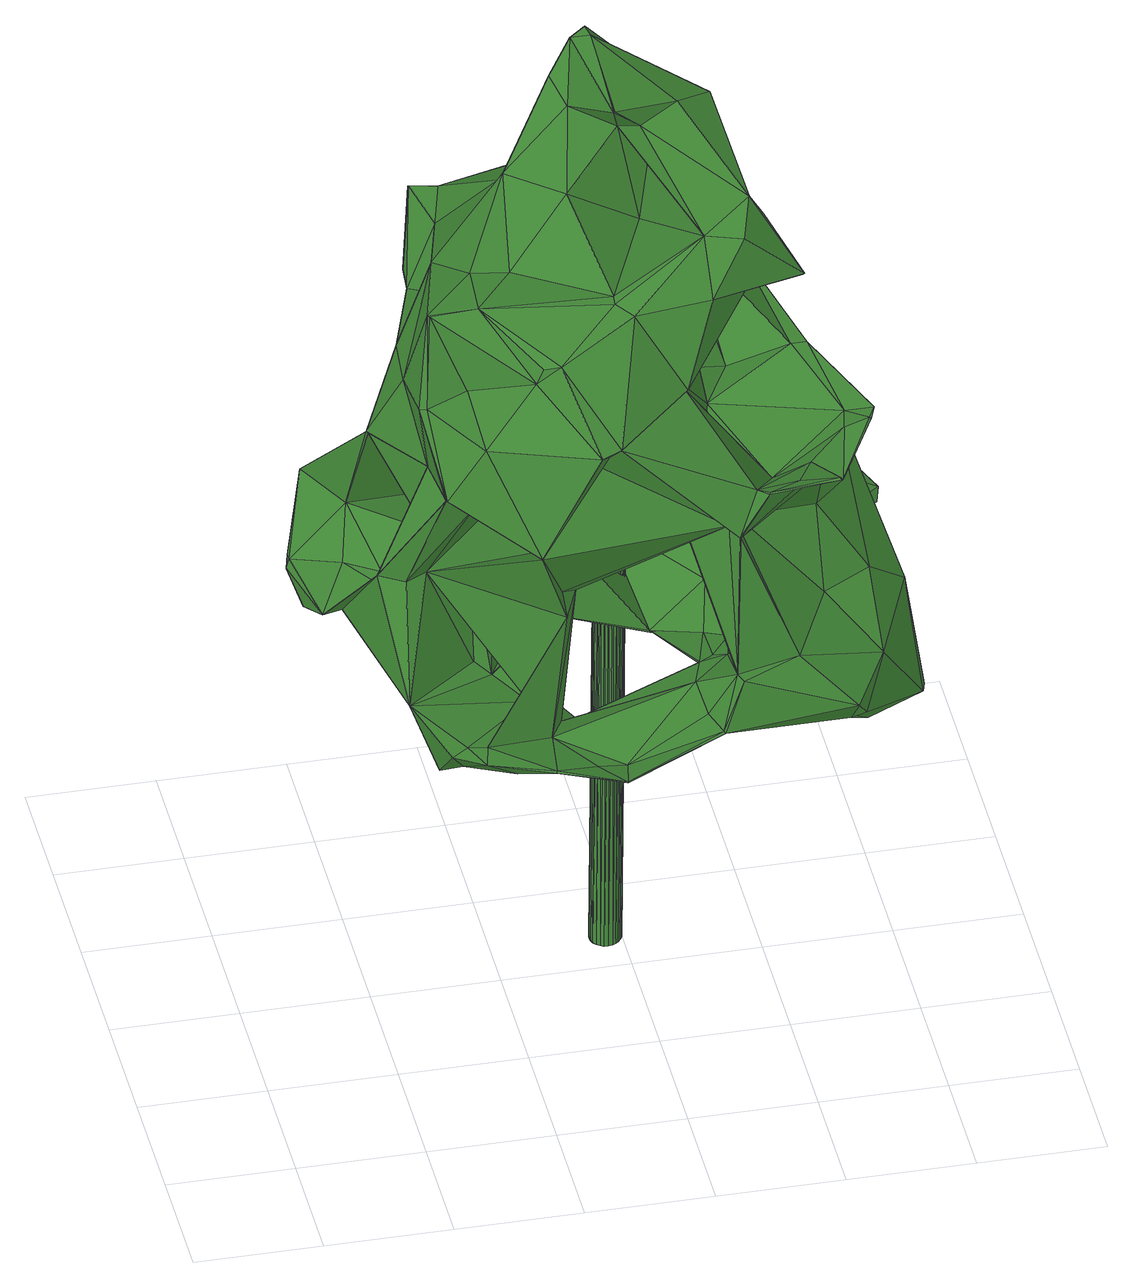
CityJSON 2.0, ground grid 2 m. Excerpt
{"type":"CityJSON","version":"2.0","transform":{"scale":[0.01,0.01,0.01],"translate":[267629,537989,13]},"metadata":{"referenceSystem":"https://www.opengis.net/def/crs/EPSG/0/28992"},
"CityObjects":{
"tree1":{"type":"SolitaryVegetationObject","attributes":{"gtid":223,"crown_width_m":9.22,"crown_median_z":21.54,"crown_r50_m":0.442,"crown_porosity":0.898,"trunk_H_m":7.88,"trunk_DBH_m":0.488,"trunk_radius_m":0.244,"trunk_base_height_m":13.66,"original_gtid":"244"},"geometry":[{"type":"Solid","lod":"3","boundaries":[[[[0,1,2]],[[3,4,5]],[[6,3,7]],[[6,8,3]],[[9,10,11]],[[12,13,14]],[[15,16,17]],[[18,19,20]],[[21,22,23]],[[24,25,26]],[[27,24,26]],[[28,29,30]],[[17,31,32]],[[33,12,34]],[[35,36,37]],[[25,38,39]],[[40,41,42]],[[43,41,40]],[[39,38,44]],[[45,46,47]],[[48,47,46]],[[49,50,51]],[[27,52,24]],[[24,53,54]],[[55,56,57]],[[47,58,29]],[[24,52,53]],[[59,60,61]],[[62,2,35]],[[63,64,65]],[[66,67,37]],[[35,37,67]],[[68,69,70]],[[62,71,2]],[[67,71,62]],[[72,73,74]],[[26,13,27]],[[2,75,35]],[[76,77,78]],[[79,80,81]],[[82,83,84]],[[85,84,83]],[[86,87,88]],[[11,89,9]],[[2,1,75]],[[63,90,91]],[[92,91,90]],[[93,94,95]],[[96,97,31]],[[60,98,99]],[[66,100,101]],[[75,102,103]],[[101,71,66]],[[104,105,106]],[[103,36,35]],[[26,107,13]],[[108,109,110]],[[111,112,113]],[[114,115,50]],[[115,116,50]],[[117,118,119]],[[82,120,83]],[[18,121,19]],[[122,40,123]],[[124,123,40]],[[62,35,67]],[[125,126,127]],[[128,129,130]],[[12,27,13]],[[26,25,39]],[[131,132,133]],[[134,135,136]],[[81,137,54]],[[43,138,139]],[[140,141,142]],[[132,142,141]],[[53,81,54]],[[143,144,145]],[[96,146,147]],[[148,77,28]],[[30,148,28]],[[149,150,151]],[[146,152,153]],[[152,154,153]],[[25,24,38]],[[155,119,156]],[[32,119,118]],[[157,155,147]],[[158,159,136]],[[147,97,96]],[[160,161,57]],[[103,102,36]],[[162,122,123]],[[163,164,96]],[[20,165,151]],[[58,48,166]],[[167,168,44]],[[35,75,103]],[[169,158,170]],[[52,79,53]],[[80,79,52]],[[9,171,10]],[[10,171,172]],[[61,173,174]],[[12,175,27]],[[176,175,12]],[[9,89,171]],[[177,178,78]],[[179,178,177]],[[101,18,20]],[[101,20,180]],[[78,125,127]],[[181,125,182]],[[118,183,184]],[[185,186,187]],[[125,181,126]],[[76,127,126]],[[78,127,76]],[[182,188,111]],[[114,189,190]],[[191,192,193]],[[194,19,160]],[[150,180,151]],[[135,171,89]],[[39,44,195]],[[0,2,71]],[[67,66,71]],[[196,83,187]],[[197,83,196]],[[198,85,197]],[[167,44,38]],[[199,200,201]],[[45,181,182]],[[157,154,202]],[[203,202,154]],[[204,205,206]],[[50,116,51]],[[50,207,114]],[[208,131,209]],[[61,174,210]],[[211,51,212]],[[211,213,51]],[[214,215,95]],[[216,217,54]],[[218,219,220]],[[221,222,223]],[[222,224,223]],[[179,225,178]],[[174,226,227]],[[228,229,230]],[[231,232,233]],[[234,197,102]],[[234,198,197]],[[189,114,235]],[[59,236,237]],[[59,238,236]],[[212,116,115]],[[200,199,239]],[[189,235,240]],[[118,88,32]],[[118,86,88]],[[207,241,114]],[[143,110,109]],[[37,240,66]],[[242,225,179]],[[181,77,126]],[[45,77,181]],[[243,244,245]],[[246,82,247]],[[248,249,140]],[[125,188,182]],[[109,250,251]],[[109,251,69]],[[111,188,112]],[[37,36,190]],[[49,207,50]],[[167,152,146]],[[22,161,160]],[[79,81,53]],[[78,188,125]],[[252,253,194]],[[6,254,94]],[[198,234,255]],[[198,255,256]],[[156,31,97]],[[156,97,155]],[[254,257,95]],[[160,19,121]],[[258,166,259]],[[238,222,221]],[[238,221,260]],[[87,184,261]],[[262,206,124]],[[263,40,264]],[[121,23,22]],[[106,105,128]],[[236,265,237]],[[236,238,265]],[[215,132,131]],[[170,266,169]],[[267,268,269]],[[4,270,108]],[[271,272,134]],[[273,272,271]],[[274,275,276]],[[277,275,274]],[[47,29,28]],[[241,278,231]],[[256,218,220]],[[220,198,256]],[[12,33,176]],[[262,279,280]],[[281,193,192]],[[101,100,282]],[[101,282,18]],[[213,283,130]],[[284,130,283]],[[271,134,285]],[[286,15,17]],[[286,17,32]],[[160,57,56]],[[122,208,287]],[[209,288,287]],[[52,27,175]],[[52,175,80]],[[289,178,225]],[[105,267,290]],[[172,225,242]],[[114,190,115]],[[8,4,3]],[[85,83,197]],[[102,196,186]],[[102,186,36]],[[94,93,8]],[[291,292,293]],[[220,294,198]],[[65,90,63]],[[124,40,263]],[[295,296,114]],[[297,298,271]],[[264,42,280]],[[299,229,129]],[[287,138,122]],[[262,280,300]],[[142,257,259]],[[26,39,195]],[[115,190,36]],[[301,302,210]],[[212,51,116]],[[303,304,305]],[[242,306,172]],[[91,306,242]],[[307,170,158]],[[248,308,249]],[[55,57,199]],[[203,307,135]],[[126,77,76]],[[309,118,310]],[[69,311,109]],[[312,199,313]],[[119,155,117]],[[222,238,59]],[[89,291,135]],[[128,290,314]],[[149,253,150]],[[218,315,316]],[[66,240,100]],[[148,317,77]],[[77,317,318]],[[319,300,280]],[[102,197,196]],[[152,319,154]],[[294,220,64]],[[294,64,320]],[[321,252,55]],[[104,80,175]],[[104,175,176]],[[47,28,45]],[[61,240,322]],[[120,82,246]],[[149,19,194]],[[323,22,21]],[[323,21,324]],[[33,269,176]],[[112,140,142]],[[13,107,14]],[[123,124,216]],[[59,61,184]],[[222,59,184]],[[104,106,325]],[[182,111,45]],[[174,98,226]],[[122,162,326]],[[327,232,231]],[[20,151,180]],[[323,313,199]],[[172,306,10]],[[319,328,170]],[[266,170,328]],[[10,306,329]],[[269,330,290]],[[33,330,269]],[[128,130,284]],[[6,94,8]],[[82,84,247]],[[95,215,93]],[[6,7,247]],[[247,7,246]],[[214,132,215]],[[49,331,207]],[[332,331,49]],[[333,331,332]],[[202,334,243]],[[96,164,146]],[[15,192,16]],[[94,254,95]],[[243,199,244]],[[288,209,133]],[[5,187,120]],[[194,253,149]],[[131,208,335]],[[208,209,287]],[[42,328,280]],[[124,263,279]],[[262,124,279]],[[91,329,306]],[[295,114,241]],[[28,77,45]],[[336,227,226]],[[284,283,337]],[[147,153,157]],[[154,157,153]],[[108,270,8]],[[187,83,120]],[[212,69,211]],[[68,211,69]],[[338,81,68]],[[211,68,81]],[[143,109,311]],[[143,311,69]],[[104,81,80]],[[339,243,245]],[[339,245,202]],[[215,131,335]],[[215,335,93]],[[81,162,137]],[[338,162,81]],[[326,162,338]],[[216,54,162]],[[137,162,54]],[[149,165,19]],[[340,278,241]],[[340,241,333]],[[139,42,41]],[[262,152,206]],[[152,300,319]],[[273,288,272]],[[43,40,122]],[[320,341,294]],[[158,334,202]],[[287,288,342]],[[164,163,168]],[[343,265,344]],[[204,54,217]],[[167,164,168]],[[146,164,167]],[[266,345,346]],[[210,174,227]],[[6,247,254]],[[324,21,118]],[[199,201,55]],[[122,347,208]],[[104,325,81]],[[211,81,325]],[[142,113,112]],[[57,161,199]],[[17,348,31]],[[184,183,222]],[[60,59,237]],[[237,219,336]],[[134,349,135]],[[319,203,154]],[[117,245,310]],[[342,138,287]],[[350,292,11]],[[192,163,16]],[[213,130,332]],[[71,101,351]],[[40,42,264]],[[26,195,107]],[[278,340,352]],[[30,353,148]],[[264,280,279]],[[264,279,263]],[[152,167,206]],[[184,61,261]],[[61,282,100]],[[211,325,213]],[[354,353,198]],[[198,353,84]],[[230,130,129]],[[299,129,128]],[[114,296,235]],[[355,356,352]],[[222,357,313]],[[177,358,179]],[[319,170,307]],[[359,357,222]],[[266,328,274]],[[274,328,42]],[[303,357,359]],[[303,150,357]],[[60,237,98]],[[172,349,225]],[[289,225,349]],[[325,284,337]],[[106,284,325]],[[176,268,104]],[[152,262,300]],[[222,183,21]],[[277,274,139]],[[55,201,321]],[[228,230,129]],[[228,129,229]],[[36,186,115]],[[58,166,258]],[[289,349,308]],[[289,308,248]],[[131,133,209]],[[353,318,317]],[[353,317,148]],[[237,343,219]],[[238,219,343]],[[302,301,282]],[[169,360,297]],[[241,233,295]],[[247,58,254]],[[322,232,327]],[[348,17,96]],[[87,32,88]],[[321,253,252]],[[150,253,321]],[[121,22,160]],[[199,324,244]],[[323,161,22]],[[323,199,161]],[[172,135,349]],[[172,171,135]],[[115,144,212]],[[145,144,115]],[[63,91,242]],[[63,242,179]],[[223,224,324]],[[323,324,224]],[[224,222,323]],[[141,140,133]],[[141,133,132]],[[180,361,101]],[[297,360,298]],[[332,51,213]],[[332,49,51]],[[118,184,86]],[[98,336,226]],[[169,297,159]],[[78,140,188]],[[112,188,140]],[[219,218,304]],[[316,304,218]],[[118,21,183]],[[296,322,235]],[[78,248,140]],[[61,100,240]],[[328,319,280]],[[289,362,178]],[[12,14,192]],[[12,192,34]],[[145,185,73]],[[117,155,157]],[[301,363,18]],[[139,274,42]],[[342,288,273]],[[203,319,307]],[[99,173,60]],[[203,291,158]],[[135,291,203]],[[333,364,340]],[[332,364,333]],[[169,346,360]],[[332,130,364]],[[58,84,29]],[[58,247,84]],[[65,64,220]],[[281,195,44]],[[294,341,354]],[[198,294,354]],[[30,29,353]],[[223,260,221]],[[357,92,90]],[[128,105,290]],[[105,104,268]],[[96,16,163]],[[17,16,96]],[[168,281,44]],[[4,8,270]],[[167,365,206]],[[358,341,320]],[[177,341,358]],[[318,341,177]],[[84,353,29]],[[145,73,366]],[[204,365,38]],[[177,78,318]],[[78,77,318]],[[271,298,276]],[[297,271,159]],[[58,258,254]],[[166,48,46]],[[91,200,329]],[[271,275,273]],[[276,275,271]],[[353,341,318]],[[237,336,98]],[[219,227,336]],[[271,285,159]],[[142,259,166]],[[121,18,363]],[[354,341,353]],[[314,330,15]],[[314,15,286]],[[110,73,185]],[[92,200,91]],[[210,303,359]],[[227,303,210]],[[38,24,204]],[[54,204,24]],[[34,330,33]],[[223,312,313]],[[223,324,312]],[[93,250,8]],[[185,367,186]],[[115,367,185]],[[115,186,367]],[[70,368,68]],[[61,60,173]],[[338,68,368]],[[227,304,303]],[[369,370,274]],[[139,41,43]],[[355,327,356]],[[254,259,257]],[[361,303,305]],[[361,180,303]],[[150,303,180]],[[98,174,99]],[[371,324,118]],[[106,128,284]],[[198,84,85]],[[146,153,147]],[[61,210,302]],[[250,109,108]],[[134,136,285]],[[136,159,285]],[[343,344,238]],[[233,241,231]],[[230,364,130]],[[38,365,167]],[[312,324,199]],[[291,293,169]],[[169,159,291]],[[72,74,366]],[[260,313,372]],[[357,372,313]],[[298,274,276]],[[298,360,369]],[[298,369,274]],[[254,258,259]],[[237,265,343]],[[238,344,265]],[[142,166,113]],[[365,204,206]],[[113,166,46]],[[113,46,45]],[[135,307,136]],[[250,93,251]],[[281,168,191]],[[185,145,115]],[[252,194,56]],[[252,56,55]],[[123,373,162]],[[216,162,373]],[[216,373,123]],[[128,229,299]],[[314,229,128]],[[325,283,213]],[[345,370,369]],[[34,192,330]],[[15,330,192]],[[290,330,314]],[[244,310,245]],[[87,229,314]],[[87,314,286]],[[32,87,286]],[[120,374,5]],[[214,95,257]],[[214,257,142]],[[86,184,87]],[[338,368,326]],[[70,347,368]],[[70,93,347]],[[122,368,347]],[[326,368,122]],[[160,56,194]],[[273,275,342]],[[111,113,45]],[[233,232,322]],[[132,214,142]],[[363,23,121]],[[10,239,11]],[[359,222,23]],[[222,21,23]],[[359,23,210]],[[210,23,301]],[[363,301,23]],[[72,366,73]],[[277,342,275]],[[277,139,342]],[[269,290,267]],[[192,191,163]],[[168,163,191]],[[155,97,147]],[[1,0,255]],[[1,255,234]],[[357,90,65]],[[321,201,200]],[[321,200,92]],[[249,308,288]],[[308,272,288]],[[70,251,93]],[[70,69,251]],[[202,245,157]],[[117,310,118]],[[99,174,173]],[[185,108,110]],[[69,144,143]],[[69,212,144]],[[108,8,250]],[[302,282,61]],[[18,282,301]],[[240,37,189]],[[190,189,37]],[[134,308,349]],[[159,158,291]],[[325,337,283]],[[158,202,203]],[[321,92,357]],[[321,357,150]],[[158,169,334]],[[227,219,304]],[[316,305,304]],[[96,31,348]],[[195,14,107]],[[281,14,195]],[[192,14,281]],[[105,268,267]],[[229,355,364]],[[364,230,229]],[[327,355,261]],[[87,261,355]],[[269,268,176]],[[87,355,229]],[[234,375,1]],[[75,1,375]],[[340,355,352]],[[364,355,340]],[[61,322,261]],[[89,292,291]],[[278,356,231]],[[327,231,356]],[[352,356,278]],[[369,346,345]],[[369,360,346]],[[102,75,375]],[[102,375,234]],[[329,200,239]],[[329,239,10]],[[199,243,239]],[[11,239,243]],[[243,350,11]],[[178,362,376]],[[178,376,78]],[[377,378,370]],[[191,193,281]],[[65,238,372]],[[65,219,238]],[[223,313,260]],[[238,260,372]],[[222,313,323]],[[19,165,20]],[[73,110,74]],[[324,371,309]],[[309,371,118]],[[157,245,117]],[[324,310,244]],[[324,309,310]],[[366,74,379]],[[339,202,243]],[[366,379,145]],[[74,110,379]],[[143,379,110]],[[145,379,143]],[[179,64,63]],[[358,64,179]],[[380,345,266]],[[345,377,370]],[[380,370,378]],[[380,274,370]],[[380,266,274]],[[380,378,345]],[[345,378,377]],[[169,266,346]],[[358,320,64]],[[32,31,119]],[[139,138,342]],[[119,31,156]],[[43,122,138]],[[361,351,101]],[[361,305,351]],[[316,351,305]],[[288,133,249]],[[249,133,140]],[[186,196,187]],[[307,158,136]],[[124,205,216]],[[217,216,205]],[[372,357,65]],[[219,65,220]],[[151,165,149]],[[248,362,289]],[[308,134,272]],[[206,205,124]],[[350,243,334]],[[293,350,334]],[[293,334,169]],[[327,261,322]],[[248,376,362]],[[78,376,248]],[[187,5,4]],[[187,4,185]],[[108,185,4]],[[347,335,208]],[[93,335,347]],[[351,316,381]],[[315,381,316]],[[218,381,315]],[[255,0,381]],[[255,381,256]],[[256,381,218]],[[71,381,0]],[[351,381,71]],[[3,374,7]],[[246,7,374]],[[246,374,120]],[[3,5,374]],[[233,322,296]],[[295,233,296]],[[235,322,240]],[[217,205,204]],[[47,48,58]],[[11,292,89]],[[293,292,350]],[[207,331,241]],[[241,331,333]],[[382,383,384]],[[382,384,385]],[[385,384,386]],[[385,386,387]],[[384,383,388]],[[384,388,386]],[[386,388,389]],[[386,389,387]],[[388,383,390]],[[388,390,389]],[[389,390,391]],[[389,391,387]],[[390,383,392]],[[390,392,391]],[[391,392,393]],[[391,393,387]],[[392,383,394]],[[392,394,393]],[[393,394,395]],[[393,395,387]],[[394,383,396]],[[394,396,395]],[[395,396,397]],[[395,397,387]],[[396,383,398]],[[396,398,397]],[[397,398,399]],[[397,399,387]],[[398,383,400]],[[398,400,399]],[[399,400,401]],[[399,401,387]],[[400,383,402]],[[400,402,401]],[[401,402,403]],[[401,403,387]],[[402,383,404]],[[402,404,403]],[[403,404,405]],[[403,405,387]],[[404,383,406]],[[404,406,405]],[[405,406,407]],[[405,407,387]],[[406,383,408]],[[406,408,407]],[[407,408,409]],[[407,409,387]],[[408,383,410]],[[408,410,409]],[[409,410,411]],[[409,411,387]],[[410,383,412]],[[410,412,411]],[[411,412,413]],[[411,413,387]],[[412,383,414]],[[412,414,413]],[[413,414,415]],[[413,415,387]],[[414,383,416]],[[414,416,415]],[[415,416,417]],[[415,417,387]],[[416,383,418]],[[416,418,417]],[[417,418,419]],[[417,419,387]],[[418,383,420]],[[418,420,419]],[[419,420,421]],[[419,421,387]],[[420,383,422]],[[420,422,421]],[[421,422,423]],[[421,423,387]],[[422,383,424]],[[422,424,423]],[[423,424,425]],[[423,425,387]],[[424,383,426]],[[424,426,425]],[[425,426,427]],[[425,427,387]],[[426,383,428]],[[426,428,427]],[[427,428,429]],[[427,429,387]],[[428,383,430]],[[428,430,429]],[[429,430,431]],[[429,431,387]],[[430,383,382]],[[430,382,431]],[[431,382,385]],[[431,385,387]]]]}]}
},
"vertices":[
[875,255,602],[918,271,583],[927,238,590],[1004,719,708],[960,677,727],[1034,667,694],[864,712,772],[1002,718,705],[854,760,839],[100,537,779],[118,497,735],[133,428,766],[777,386,1477],[687,480,1599],[628,470,1570],[582,296,1347],[558,322,1355],[460,247,1307],[513,19,692],[410,45,705],[513,20,689],[452,171,898],[315,99,729],[422,137,704],[695,700,1489],[582,652,1631],[586,628,1631],[747,529,1572],[755,727,501],[731,688,542],[754,724,498],[425,263,1269],[503,156,1194],[854,349,1347],[756,320,1447],[1014,248,619],[1003,331,772],[941,191,744],[523,635,1560],[556,640,1622],[448,808,1159],[522,763,1111],[390,730,1077],[547,779,1102],[542,592,1532],[625,834,543],[629,803,539],[720,721,536],[689,725,539],[961,351,1081],[959,365,1071],[887,489,1115],[733,667,1468],[719,722,1425],[631,793,1388],[261,190,629],[288,146,664],[259,88,726],[701,696,556],[647,301,985],[689,297,970],[699,103,803],[878,122,686],[404,474,720],[513,505,741],[443,431,725],[883,90,726],[896,102,703],[814,805,1130],[799,727,1087],[738,852,1111],[876,118,685],[811,367,766],[848,541,787],[736,486,845],[1020,281,605],[562,874,521],[628,802,535],[485,789,514],[763,691,1385],[782,674,1379],[744,768,1242],[921,636,705],[942,575,698],[829,592,702],[862,491,659],[486,211,1157],[536,171,1194],[518,173,1184],[105,537,796],[389,416,711],[339,451,711],[326,394,684],[740,857,897],[825,764,830],[707,769,844],[359,372,1341],[285,373,1337],[724,286,739],[825,310,798],[706,86,801],[676,78,714],[998,341,621],[1022,281,608],[783,609,1324],[774,491,1352],[630,604,1265],[586,452,1615],[855,654,805],[735,670,877],[761,590,839],[614,885,543],[544,854,553],[578,812,571],[862,306,949],[929,475,990],[935,451,1044],[280,220,1104],[410,148,1028],[336,207,1198],[1028,648,680],[410,46,709],[588,887,1097],[450,806,1161],[397,839,1227],[485,925,536],[593,902,517],[520,893,517],[686,403,1251],[637,335,1209],[725,446,1055],[510,940,819],[519,905,819],[436,865,829],[264,708,808],[143,641,883],[210,625,858],[740,766,1241],[598,828,1050],[537,721,1052],[410,768,685],[474,838,824],[498,752,729],[823,573,1039],[870,587,1039],[897,481,993],[364,456,1346],[282,376,1337],[742,722,499],[468,104,670],[481,245,648],[498,93,670],[330,574,1286],[287,402,1317],[266,476,1148],[269,315,1209],[334,335,1219],[259,326,1203],[224,529,1018],[299,607,837],[307,63,723],[285,103,730],[653,857,1180],[559,339,1357],[425,455,1339],[489,61,680],[606,714,604],[447,607,1410],[530,538,1409],[342,440,864],[255,533,1042],[109,572,778],[158,587,752],[761,166,790],[709,223,753],[764,540,1396],[819,479,1370],[568,702,608],[396,709,691],[414,640,699],[525,77,676],[620,916,516],[622,916,519],[455,219,910],[702,182,1021],[883,549,793],[929,473,760],[979,610,706],[510,902,546],[862,246,829],[940,289,832],[640,534,1349],[704,369,1426],[655,503,1549],[356,74,691],[584,453,1612],[935,536,700],[941,453,575],[787,459,626],[223,228,727],[292,376,705],[251,237,688],[286,394,1043],[221,529,1021],[550,679,1418],[533,734,1340],[454,678,1346],[951,328,1078],[607,961,897],[506,941,820],[648,165,752],[827,696,1147],[872,588,1041],[862,489,1115],[547,861,840],[600,924,889],[557,755,1327],[588,759,1373],[695,326,716],[627,399,682],[628,400,678],[452,309,929],[482,249,888],[341,357,911],[451,220,908],[276,655,801],[690,241,741],[667,227,741],[476,313,1098],[655,266,1219],[680,271,1011],[868,149,1105],[810,173,1090],[827,187,1080],[917,412,562],[722,258,991],[713,394,942],[712,403,762],[501,417,861],[165,438,764],[799,130,803],[877,183,1080],[318,528,765],[193,320,908],[233,299,905],[282,241,1090],[994,681,691],[876,673,727],[337,795,666],[337,798,668],[794,731,859],[699,782,938],[298,180,644],[443,183,669],[740,706,811],[857,325,608],[813,378,647],[576,726,835],[622,647,637],[538,667,756],[388,396,901],[712,148,1022],[376,764,1215],[355,858,1220],[335,800,1110],[732,483,844],[364,506,1049],[804,397,1343],[817,478,1367],[852,351,1344],[859,710,793],[415,673,745],[375,755,689],[482,798,832],[473,649,1026],[568,701,848],[551,625,853],[609,694,938],[867,153,1107],[356,855,1222],[329,743,1116],[600,505,1548],[673,80,717],[770,524,1062],[646,469,1114],[284,671,812],[536,169,1197],[563,939,895],[434,864,832],[338,776,673],[778,379,1325],[202,588,849],[181,511,797],[233,479,795],[646,472,678],[851,213,1064],[735,195,1029],[467,541,764],[534,596,855],[639,335,1213],[378,632,1176],[525,77,680],[658,125,720],[482,245,652],[668,226,737],[663,193,733],[242,513,783],[223,531,1020],[339,778,677],[354,277,1035],[325,252,1058],[711,632,1067],[343,329,719],[365,302,711],[657,264,1222],[725,256,739],[690,240,737],[688,723,535],[643,693,570],[276,571,1143],[570,597,664],[334,231,671],[714,151,1020],[401,207,723],[266,311,910],[739,650,1216],[753,907,1128],[758,146,1097],[356,679,1091],[206,460,780],[706,313,1347],[949,329,1080],[916,356,1078],[907,314,1079],[293,375,911],[608,959,894],[694,327,720],[729,658,1199],[772,840,1162],[315,289,1050],[842,247,1072],[621,644,633],[531,845,887],[585,545,792],[644,549,905],[500,416,1077],[435,422,912],[652,897,929],[436,259,1297],[248,689,801],[225,444,795],[722,149,732],[810,176,1094],[729,685,540],[758,571,698],[744,175,1087],[758,149,1099],[415,316,690],[550,628,650],[452,214,674],[489,451,874],[659,127,717],[375,755,685],[478,71,689],[788,274,1031],[475,642,1417],[900,343,818],[918,480,766],[754,905,1125],[570,558,963],[565,622,1048],[433,249,968],[435,421,727],[524,761,1115],[1032,667,691],[970,311,600],[409,765,683],[589,473,1109],[511,563,1232],[798,467,1004],[398,567,1195],[774,247,728],[599,475,66],[575,475,66],[598,481,66],[608,482,854],[607,488,854],[584,481,854],[596,487,66],[605,494,854],[592,492,66],[601,499,854],[587,496,66],[596,503,854],[581,499,66],[590,505,854],[575,499,66],[583,506,854],[568,499,66],[577,505,854],[563,496,66],[571,503,854],[558,492,66],[566,499,854],[554,487,66],[562,494,854],[551,481,66],[560,488,854],[551,475,66],[559,481,854],[552,469,66],[560,475,854],[554,463,66],[563,469,854],[558,458,66],[566,464,854],[563,454,66],[572,460,854],[569,451,66],[578,458,854],[575,451,66],[584,457,854],[582,452,66],[590,458,854],[587,454,66],[596,460,854],[592,458,66],[601,464,854],[596,463,66],[605,469,854],[599,469,66],[607,475,854]
]}
